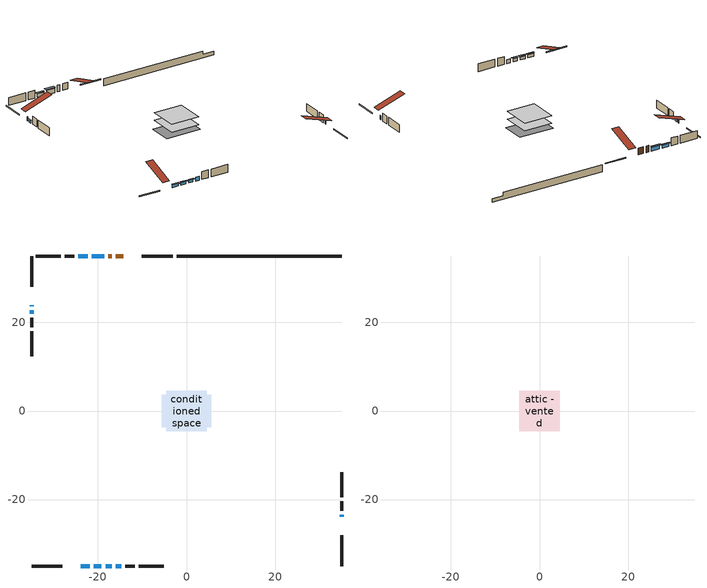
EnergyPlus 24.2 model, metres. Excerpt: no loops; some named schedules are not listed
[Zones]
conditioned space
 floor adiabatic (AdiabaticFloorConstruction): -4.56,-4.56 -4.56,4.56 4.56,4.56 4.56,-4.56 z0.61
 floor foundation (Slab1 construction): -5.58,-3.72 -5.58,3.72 5.58,3.72 5.58,-3.72 z-1.52
 wall outside (RimJoist1 construction): -3.1,35.02 -10.07,35.02 / -35.02,-35.02 -28.05,-35.02 / -35.02,35.02 -35.02,28.05 / 35.02,-35.02 35.02,-28.05 z0.61:0.91
 wall outside (AdiabaticWallConstruction 1): -14.27,35.02 -15.96,35.02 / -16.89,35.02 -17.7,35.02 z0.61:2.64
 wall outside (AdiabaticWallConstruction): -18.62,35.02 -21.37,35.02 z0.61:1.98; -35.02,23.85 -35.02,23.67 / 35.02,-23.85 35.02,-23.45 / -15.98,-35.02 -14.78,-35.02 z0.61:1.83; -22.3,35.02 -24.43,35.02 z0.61:1.68; -23.85,-35.02 -21.87,-35.02 / -20.94,-35.02 -19.21,-35.02 / -18.28,-35.02 -16.91,-35.02 z0.61:1.53; -35.02,22.74 -35.02,21.98 z0.61:1.37
 wall outside (Wall1 construction): -25.36,35.02 -27.5,35.02 / -13.85,-35.02 -11.72,-35.02 / -35.02,21.05 -35.02,18.91 / 35.02,-22.52 35.02,-20.38 z0.61:3.05
 wall outside (Wall2 construction): -28.42,35.02 -34.09,35.02 / -10.79,-35.02 -5.12,-35.02 / -35.02,17.99 -35.02,12.32 / 35.02,-19.46 35.02,-13.79 z0.61:3.05
 wall foundation (FoundationWall1 construction): -2.17,35.02,-1.52 -2.17,35.02,0.61 31.3,35.02,0.61 31.3,35.02,-0.42 35.02,35.02,-0.42 35.02,35.02,-1.52
 window (WindowConstruction): -18.63,35.02 -21.37,35.02 z0.61:1.98
 window (WindowConstruction 8): -35.02,23.85 -35.02,23.67 z0.61:1.83
 window (WindowConstruction 1): -22.3,35.02 -24.43,35.02 z0.61:1.68
 window (WindowConstruction 2): -23.85,-35.02 -21.87,-35.02 z0.61:1.52
 window (WindowConstruction 3): -20.94,-35.02 -19.21,-35.02 z0.61:1.52
 window (WindowConstruction 4): -18.28,-35.02 -16.91,-35.02 z0.61:1.52
 window (WindowConstruction 5): -35.02,22.74 -35.02,21.98 z0.61:1.37
 window (WindowConstruction 6): 35.02,-23.85 35.02,-23.45 z0.61:1.83
 window (WindowConstruction 7): -15.98,-35.02 -14.78,-35.02 z0.61:1.83
 door (Door): -14.27,35.02 -15.96,35.02 z0.61:2.64
 door (Door 1): -16.89,35.02 -17.7,35.02 z0.61:2.64
 ceiling adiabatic (AdiabaticFloorConstruction): 4.56,-4.56 4.56,4.56 -4.56,4.56 -4.56,-4.56 z0.61
attic - vented
 floor to conditioned space (Floor1 construction Reversed): -4.55,-4.55 -4.55,4.55 4.55,4.55 4.55,-4.55 z3.05
 roof outside (Roof1 construction): -13.34,35.02,3.05 -13.34,26.15,6.01 -11,26.15,6.01 -11,35.02,3.05; -24.78,-35.02,3.05 -24.78,-26.15,6.01 -27.12,-26.15,6.01 -27.12,-35.02,3.05; -35.02,24.78,3.05 -26.15,24.78,6.01 -26.15,27.12,6.01 -35.02,27.12,3.05; 35.02,-24.78,3.05 26.15,-24.78,6.01 26.15,-27.12,6.01 35.02,-27.12,3.05
shading: -21.57,35.02 -18.42,35.02 -18.42,35.93 -21.57,35.93 z2.18; -24.63,35.02 -22.1,35.02 -22.1,35.63 -24.63,35.63 z1.88; -21.67,-35.02 -24.05,-35.02 -24.05,-35.63 -21.67,-35.63 z1.73; -19.01,-35.02 -21.14,-35.02 -21.14,-35.63 -19.01,-35.63 z1.73; -16.71,-35.02 -18.48,-35.02 -18.48,-35.63 -16.71,-35.63 z1.73; -35.02,21.78 -35.02,22.94 -35.63,22.94 -35.63,21.78 z1.57
[Building]
Building 1: Terrain=Suburbs
[Site:Location]
Toronto City Centre_ON: Latitude {deg}=43.63; Longitude {deg}=-79.39; Time Zone {hr}=-5; Elevation {m}=77; Keep Site Location Information=Yes
[Site:GroundTemperature:Shallow]
5.01852, 3.26908, 3.12898, 3.95918, 7.29196, 10.6092, 13.4851, 15.3069, 15.4617, 13.9799, 11.1774, 7.9619
[Site:WaterMainsTemperature]
Calculation Method=Schedule; Temperature Schedule=mains temperature schedule
[Material] Roughness=Rough; Thermal Absorptance=0.9
Name | Thickness {m} | Conductivity {W/m-K} | Density {kg/m3} | Specific Heat {J/kg-K} | Solar Absorptance | Visible Absorptance
asphalt or fiberglass shingles | 0.00635 | 0.162714 | 1121.4 | 1465.45 | 0.4 | 0.4
ceiling loosefill ins | 0.0846667 | 0.0480833 | 16.02 | 1046.75 | 0.7 | 0.7
ceiling stud and cavity | 0.1397 | 0.0983112 | 65.682 | 1177.47 | 0.7 | 0.7
concrete 4.0 in. | 0.1016 | 1.803125 | 2242.8 | 837.4 | 0.7 | 0.7
concrete 8.0 in. | 0.2032 | 1.803125 | 2242.8 | 837.4 | 0.7 | 0.7
door material | 0.04445 | 0.188738 | 512.64 | 1214.23 | 0.7 | 0.7
door material 1 | 0.04445 | 0.20624 | 512.64 | 1214.23 | 0.7 | 0.7
exterior vertical ins | 0.0267017 | 0.029427 | 32.04 | 1214.23 | 0.7 | 0.7
floor covering | 0.0127 | 0.0433444 | 54.468 | 1339.84 | 0.6 | 0.6
floor rigid ins; wall rigid ins | 0.512978 | 0.029427 | 32.04 | 1214.23 | 0.7 | 0.7
floor stud and cavity | 0.1397 | 1.75129 | 37.0049 | 1207.88 | 0.7 | 0.7
furniture material conditioned space 1 | 0.1524 | 0.115458 | 640.8 | 1214.23 | 0.6 | 0.6
gypsum board | 0.0127 | 0.160291 | 801 | 837.4 | 0.6 | 0.6
gypsum board 1 | 0.0127 | 0.160291 | 801 | 837.4 | 0.7 | 0.7
osb sheathing 0.5 in. | 0.0127 | 0.115458 | 512.64 | 1214.23 | 0.7 | 0.7
osb sheathing 0.75 in. | 0.01905 | 0.115458 | 512.64 | 1214.23 | 0.7 | 0.7
osb sheathing 2.0 in. | 0.0508 | 0.115458 | 512.64 | 1214.23 | 0.7 | 0.7
rim joist stud and cavity | 0.0508 | 0.0448274 | 125.044 | 1163.47 | 0.6 | 0.6
wall stud and cavity | 0.1397 | 0.104119 | 139.0536 | 1170.24 | 0.7 | 0.7
wall stud and cavity 1 | 0.1397 | 0.0985572 | 139.0536 | 1170.24 | 0.7 | 0.7
wall stud and cavity 2 | 0.0889 | 0.380278 | 52.3479 | 1209.89 | 0.7 | 0.7
wall stud and cavity 3 | 0.0889 | 0.391764 | 83.0341 | 1211.67 | 0.7 | 0.7
wood siding | 0.0254 | 0.102417 | 544.68 | 1172.36 | 0.4 | 0.4
wood siding 1; wood siding 2; wood siding 3 | 0.0254 | 0.102417 | 544.68 | 1172.36 | 0.7 | 0.7
[WindowMaterial:SimpleGlazingSystem]
Name | U-Factor {W/m2-K} | Solar Heat Gain Coefficient
WindowMaterial | 2.887263 | 0.7
WindowMaterial 1 | 2.93325 | 0.65
WindowMaterial 2 | 2.91963 | 0.67
WindowMaterial 3 | 2.9236 | 0.66
WindowMaterial 4 | 2.93155 | 0.66
WindowMaterial 5 | 2.97187 | 0.61
WindowMaterial 6 | 4.40726 | 0.64
WindowMaterial 7 | 5.76658 | 0.54
[Construction]
AdiabaticFloorConstruction: floor stud and cavity, floor rigid ins, osb sheathing 0.75 in., floor covering
AdiabaticWallConstruction: wood siding 2, wall rigid ins, wall stud and cavity 2, gypsum board
AdiabaticWallConstruction 1: wood siding 3, wall rigid ins, wall stud and cavity 2, gypsum board
Door: door material
Door 1: door material 1
Floor1 construction Reversed: gypsum board, ceiling stud and cavity, ceiling loosefill ins
FoundationWall1 construction: concrete 8.0 in., gypsum board 1
furniture construction conditioned space 1: furniture material conditioned space 1
PartitionWallConstruction: gypsum board, wall stud and cavity 3, gypsum board
RimJoist1 construction: wood siding 1, osb sheathing 2.0 in., rim joist stud and cavity
Roof1 construction: asphalt or fiberglass shingles
Slab1 construction: concrete 4.0 in.
Wall1 construction: wood siding, osb sheathing 0.5 in., wall stud and cavity, gypsum board
Wall2 construction: wood siding, osb sheathing 0.5 in., wall stud and cavity 1, gypsum board
WindowConstruction: WindowMaterial
WindowConstruction 1: WindowMaterial 1
WindowConstruction 2: WindowMaterial 2
WindowConstruction 3: WindowMaterial 3
WindowConstruction 4: WindowMaterial 4
WindowConstruction 5: WindowMaterial 5
WindowConstruction 6; WindowConstruction 7: WindowMaterial 6
WindowConstruction 8: WindowMaterial 7
[Zone] Multiplier=1; Part of Total Floor Area=Yes
Name | Volume {m3}
attic - vented | 39.8246
conditioned space | 398.4
[Space]
Name | Zone | Volume {m3}
attic - vented 1 | attic - vented | 39.8246
conditioned space 1 | conditioned space | 398.4
[ZoneInfiltration:EffectiveLeakageArea]
infil attic - vented 1: Zone or Space=attic - vented 1; Schedule=Always On Discrete; Effective Air Leakage Area {cm2}=3493.05; Stack Coefficient=0.000205635; Wind Coefficient=9.68877e-06
[ZoneMixing]
whole house fan mix: Zone or Space=attic - vented; Schedule=Always On Continuous; Design Flow Rate Calculation Method=Flow/Zone; Design Flow Rate {m3/s}=0; Source Zone or Space=conditioned space
[SurfaceProperty:ExposedFoundationPerimeter]
Slab1: Exposed Perimeter Calculation Method=TotalExposedPerimeter; Total Exposed Perimeter {m}=37.187
[InternalMass] Zone or ZoneList=conditioned space; Space or SpaceList=conditioned space 1
Name | Construction | Surface Area {m2}
furniture mass conditioned space 1 | furniture construction conditioned space 1 | 66.3997
partition wall mass | PartitionWallConstruction | 165.999
[Lights]
interior lighting: Zone or ZoneList or Space or SpaceList=conditioned space 1; Schedule=interior lighting schedule; Design Level Calculation Method=LightingLevel; Lighting Level {W}=343.2; Return Air Fraction=0; Fraction Radiant=0.6; Fraction Visible=0.2; Fraction Replaceable=1
[People]
occupants: Zone or ZoneList or Space or SpaceList=conditioned space 1; Number of People Schedule=occupants schedule; Number of People Calculation Method=People; Number of People=3; Fraction Radiant=0.314171; Sensible Heat Fraction=0.56303; Activity Level Schedule=occupants activity schedule; Carbon Dioxide Generation Rate {m3/s-W}=0; Enable ASHRAE 55 Comfort Warnings=No; Mean Radiant Temperature Calculation Type=EnclosureAveraged
[ElectricEquipment] Zone or ZoneList or Space or SpaceList=conditioned space 1; Design Level Calculation Method=EquipmentLevel
Name | Schedule | Design Level {W} | Fraction Latent | Fraction Radiant | Fraction Lost
clothes dryer | clothes dryer schedule | 140.772 | 0.015 | 0.081 | 0.85
clothes washer | clothes washer schedule | 32.1985 | 0.03 | 0.162 | 0.7
cooking range | cooking range schedule | 215.147 | 0.08 | 0.432 | 0.2
dishwasher | dishwasher schedule | 66.8632 | 0.3 | 0.18 | 0.4
fridge | fridge schedule | 72.9452 | 0 | 0.6 | 0
mech vent house fan | mech vent house fan schedule | 0 | 0 | 0 | 1
mech vent house fan cfis | mech vent house fan cfis schedule | 0 | 0 | 0 | 0
misc plug loads | misc plug loads schedule | 494.7 | 0.045 | 0.513 | 0.1
whole house fan | Always On Discrete | 0 | 0 | 0 | 1
[OtherEquipment] Zone or ZoneList or Space or SpaceList=conditioned space 1; Design Level Calculation Method=EquipmentLevel
Name | Fuel Type | Schedule | Design Level {W} | Fraction Latent | Fraction Radiant | Fraction Lost
clothes dryer 1 | Electricity | clothes dryer schedule | 0 | 0.015 | 0.081 | 0.85
cooking range 1 | Electricity | cooking range schedule | 0 | 0.08 | 0.432 | 0.2
general water use latent | None | general water use schedule | 62.594 | 1 | 0 | 0
general water use sensible | None | general water use schedule | -61.6891 | 0 | 0.6 | 0
mech vent house fan latent load | None | Always On Discrete | 0 | 1 | 0 | 0
mech vent house fan sensible load | None | Always On Discrete | 0 | 0 | 0 | 0
water heater energy adjustment1 | NaturalGas | Always On Discrete | 0.01 | 0 | 0 | 1
[ZoneInfiltration:DesignFlowRate] Zone or ZoneList or Space or SpaceList=conditioned space 1; Schedule=Always On Discrete; Design Flow Rate Calculation Method=Flow/Zone; Design Flow Rate {m3/s}=0
infil flow; natural vent flow; whole house fan flow
[AvailabilityManager:Scheduled]
central ac and furnace airloop Availability Manager: Schedule=Always On Discrete
[Foundation:Kiva]
Foundation Kiva 1: Initial Indoor Air Temperature {C}=18; Wall Height Above Grade {m}=0.609996; Wall Depth Below Slab {m}=0.2032; Custom Block Material Name 1=exterior vertical ins; Custom Block Depth 1 {m}=2.13; Custom Block X Position 1 {m}=0.2159; Custom Block Z Position 1 {m}=0
[Foundation:Kiva:Settings]
Soil Conductivity {W/m-K}=0.849921; Soil Density {kg/m3}=1842.3; Soil Specific Heat {J/kg-K}=418.7; Ground Solar Absorptivity=0.9; Ground Thermal Absorptivity=0.9; Ground Surface Roughness {m}=0.03; Far-Field Width {m}=40; Deep-Ground Boundary Condition=ZeroFlux; Deep-Ground Depth {m}=40; Minimum Cell Dimension {m}=0.2; Maximum Cell Growth Coefficient=3; Simulation Timestep=Timestep
[Exterior:Lights]
exterior lighting: Schedule=exterior lighting schedule; Design Level {W}=75.6
[EnergyManagementSystem:GlobalVariable]
central_ac_and_furnace_airloop_Fan_RTF
infil_program_Qfan
infil_program_Qinf
natural_vent_program_Qnv
natural_vent_program_Qwhf
[EnergyManagementSystem:Sensor]
Name | Output:Variable or Output:Meter Index Key | Output:Variable or Output:Meter
airflow_gain | infil flow | Infiltration Sensible Heat Gain Energy
airflow_gain_1 | natural vent flow | Infiltration Sensible Heat Gain Energy
airflow_gain_2 | whole house fan flow | Infiltration Sensible Heat Gain Energy
airflow_loss | infil flow | Infiltration Sensible Heat Loss Energy
airflow_loss_1 | natural vent flow | Infiltration Sensible Heat Loss Energy
airflow_loss_2 | whole house fan flow | Infiltration Sensible Heat Loss Energy
clg_load_cond |  | Cooling:EnergyTransfer:Zone:CONDITIONED SPACE
clg_sp_s; clg_sp_s_1 | cooling setpoint | Schedule Value
clothes_dryer_exhaust_0_sch_s | clothes dryer exhaust 0 schedule | Schedule Value
cool_season | cooling season schedule | Schedule Value
htg_load_cond |  | Heating:EnergyTransfer:Zone:CONDITIONED SPACE
htg_sp_s; htg_sp_s_1 | heating setpoint | Schedule Value
ig_ee_conv | clothes dryer | Electric Equipment Convective Heating Energy
ig_ee_conv_2 | cooking range | Electric Equipment Convective Heating Energy
ig_ee_conv_4 | fridge | Electric Equipment Convective Heating Energy
ig_ee_conv_5 | misc plug loads | Electric Equipment Convective Heating Energy
ig_ee_conv_6 | whole house fan | Electric Equipment Convective Heating Energy
ig_ee_rad | clothes dryer | Electric Equipment Radiant Heating Energy
ig_ee_rad_2 | cooking range | Electric Equipment Radiant Heating Energy
ig_ee_rad_4 | fridge | Electric Equipment Radiant Heating Energy
ig_ee_rad_5 | misc plug loads | Electric Equipment Radiant Heating Energy
ig_ee_rad_6 | whole house fan | Electric Equipment Radiant Heating Energy
ig_lgt_conv | interior lighting | Lights Convective Heating Energy
ig_lgt_rad | interior lighting | Lights Radiant Heating Energy
ig_lgt_vis | interior lighting | Lights Visible Radiation Heating Energy
ig_oe_conv | clothes dryer 1 | Other Equipment Convective Heating Energy
ig_oe_conv_1 | cooking range 1 | Other Equipment Convective Heating Energy
ig_oe_conv_2 | general water use latent | Other Equipment Convective Heating Energy
ig_oe_conv_3 | general water use sensible | Other Equipment Convective Heating Energy
ig_oe_conv_4 | water heater energy adjustment1 | Other Equipment Convective Heating Energy
ig_oe_rad | clothes dryer 1 | Other Equipment Radiant Heating Energy
ig_oe_rad_1 | cooking range 1 | Other Equipment Radiant Heating Energy
ig_oe_rad_2 | general water use latent | Other Equipment Radiant Heating Energy
ig_oe_rad_3 | general water use sensible | Other Equipment Radiant Heating Energy
ig_oe_rad_4 | water heater energy adjustment1 | Other Equipment Radiant Heating Energy
ig_ppl_conv | occupants | People Convective Heating Energy
ig_ppl_rad | occupants | People Radiant Heating Energy
im_conv | furniture mass conditioned space 1 | Surface Inside Face Convection Heat Gain Energy
im_conv_1 | partition wall mass | Surface Inside Face Convection Heat Gain Energy
im_ig | furniture mass conditioned space 1 | Surface Inside Face Internal Gains Radiation Heat Gain Energy
im_ig_1 | partition wall mass | Surface Inside Face Internal Gains Radiation Heat Gain Energy
im_lgt | furniture mass conditioned space 1 | Surface Inside Face Lights Radiation Heat Gain Energy
im_lgt_1 | partition wall mass | Surface Inside Face Lights Radiation Heat Gain Energy
im_sol | furniture mass conditioned space 1 | Surface Inside Face Solar Radiation Heat Gain Energy
im_sol_1 | partition wall mass | Surface Inside Face Solar Radiation Heat Gain Energy
im_surf | furniture mass conditioned space 1 | Surface Inside Face Net Surface Thermal Radiation Heat Gain Energy
im_surf_1 | partition wall mass | Surface Inside Face Net Surface Thermal Radiation Heat Gain Energy
mv_conv | mech vent house fan | Electric Equipment Convective Heating Energy
mv_conv_1 | mech vent house fan cfis | Electric Equipment Convective Heating Energy
mv_conv_2 | mech vent house fan latent load | Other Equipment Convective Heating Energy
mv_conv_3 | mech vent house fan sensible load | Other Equipment Convective Heating Energy
mv_rad | mech vent house fan | Electric Equipment Radiant Heating Energy
mv_rad_1 | mech vent house fan cfis | Electric Equipment Radiant Heating Energy
mv_rad_2 | mech vent house fan latent load | Other Equipment Radiant Heating Energy
mv_rad_3 | mech vent house fan sensible load | Other Equipment Radiant Heating Energy
natural_vent_s | natural vent schedule | Schedule Value
out_pb_s |  | Site Outdoor Air Barometric Pressure
out_wt_s |  | Site Outdoor Air Humidity Ratio
site_vw_s |  | Site Wind Speed
ss_back_out | Window1 | Surface Window Shortwave from Zone Back Out Window Heat Transfer Rate
ss_back_out_1 | Window12 | Surface Window Shortwave from Zone Back Out Window Heat Transfer Rate
ss_back_out_2 | Window2 | Surface Window Shortwave from Zone Back Out Window Heat Transfer Rate
ss_back_out_3 | Window4 | Surface Window Shortwave from Zone Back Out Window Heat Transfer Rate
ss_back_out_4 | Window5 | Surface Window Shortwave from Zone Back Out Window Heat Transfer Rate
ss_back_out_5 | Window6 | Surface Window Shortwave from Zone Back Out Window Heat Transfer Rate
ss_back_out_6 | Window7 | Surface Window Shortwave from Zone Back Out Window Heat Transfer Rate
ss_back_out_7 | Window8 | Surface Window Shortwave from Zone Back Out Window Heat Transfer Rate
ss_back_out_8 | Window9 | Surface Window Shortwave from Zone Back Out Window Heat Transfer Rate
ss_conv | Door1 | Surface Inside Face Convection Heat Gain Energy
ss_conv_1 | Door3 | Surface Inside Face Convection Heat Gain Energy
ss_conv_10 | Window9 | Surface Inside Face Convection Heat Gain Energy
ss_conv_2 | Window1 | Surface Inside Face Convection Heat Gain Energy
ss_conv_3 | Window12 | Surface Inside Face Convection Heat Gain Energy
ss_conv_4 | Window2 | Surface Inside Face Convection Heat Gain Energy
ss_conv_5 | Window4 | Surface Inside Face Convection Heat Gain Energy
ss_conv_6 | Window5 | Surface Inside Face Convection Heat Gain Energy
ss_conv_7 | Window6 | Surface Inside Face Convection Heat Gain Energy
ss_conv_8 | Window7 | Surface Inside Face Convection Heat Gain Energy
ss_conv_9 | Window8 | Surface Inside Face Convection Heat Gain Energy
ss_ig | Door1 | Surface Inside Face Internal Gains Radiation Heat Gain Energy
ss_ig_1 | Door3 | Surface Inside Face Internal Gains Radiation Heat Gain Energy
ss_ig_10 | Window9 | Surface Inside Face Internal Gains Radiation Heat Gain Energy
ss_ig_2 | Window1 | Surface Inside Face Internal Gains Radiation Heat Gain Energy
ss_ig_3 | Window12 | Surface Inside Face Internal Gains Radiation Heat Gain Energy
ss_ig_4 | Window2 | Surface Inside Face Internal Gains Radiation Heat Gain Energy
ss_ig_5 | Window4 | Surface Inside Face Internal Gains Radiation Heat Gain Energy
ss_ig_6 | Window5 | Surface Inside Face Internal Gains Radiation Heat Gain Energy
ss_ig_7 | Window6 | Surface Inside Face Internal Gains Radiation Heat Gain Energy
ss_ig_8 | Window7 | Surface Inside Face Internal Gains Radiation Heat Gain Energy
ss_ig_9 | Window8 | Surface Inside Face Internal Gains Radiation Heat Gain Energy
ss_lgt | Door1 | Surface Inside Face Lights Radiation Heat Gain Energy
ss_lgt_1 | Door3 | Surface Inside Face Lights Radiation Heat Gain Energy
ss_sol | Door1 | Surface Inside Face Solar Radiation Heat Gain Energy
ss_sol_1 | Door3 | Surface Inside Face Solar Radiation Heat Gain Energy
ss_surf | Door1 | Surface Inside Face Net Surface Thermal Radiation Heat Gain Energy
ss_surf_1 | Door3 | Surface Inside Face Net Surface Thermal Radiation Heat Gain Energy
ss_surf_10 | Window9 | Surface Inside Face Net Surface Thermal Radiation Heat Gain Energy
ss_surf_2 | Window1 | Surface Inside Face Net Surface Thermal Radiation Heat Gain Energy
ss_surf_3 | Window12 | Surface Inside Face Net Surface Thermal Radiation Heat Gain Energy
ss_surf_4 | Window2 | Surface Inside Face Net Surface Thermal Radiation Heat Gain Energy
ss_surf_5 | Window4 | Surface Inside Face Net Surface Thermal Radiation Heat Gain Energy
ss_surf_6 | Window5 | Surface Inside Face Net Surface Thermal Radiation Heat Gain Energy
ss_surf_7 | Window6 | Surface Inside Face Net Surface Thermal Radiation Heat Gain Energy
ss_surf_8 | Window7 | Surface Inside Face Net Surface Thermal Radiation Heat Gain Energy
ss_surf_9 | Window8 | Surface Inside Face Net Surface Thermal Radiation Heat Gain Energy
ss_trans_in | Window1 | Surface Window Transmitted Solar Radiation Rate
ss_trans_in_1 | Window12 | Surface Window Transmitted Solar Radiation Rate
ss_trans_in_2 | Window2 | Surface Window Transmitted Solar Radiation Rate
ss_trans_in_3 | Window4 | Surface Window Transmitted Solar Radiation Rate
ss_trans_in_4 | Window5 | Surface Window Transmitted Solar Radiation Rate
ss_trans_in_5 | Window6 | Surface Window Transmitted Solar Radiation Rate
ss_trans_in_6 | Window7 | Surface Window Transmitted Solar Radiation Rate
ss_trans_in_7 | Window8 | Surface Window Transmitted Solar Radiation Rate
ss_trans_in_8 | Window9 | Surface Window Transmitted Solar Radiation Rate
ss_trans_out | Window1 | Surface Inside Face Initial Transmitted Diffuse Transmitted Out Window Solar Radiation Rate
ss_trans_out_1 | Window12 | Surface Inside Face Initial Transmitted Diffuse Transmitted Out Window Solar Radiation Rate
ss_trans_out_2 | Window2 | Surface Inside Face Initial Transmitted Diffuse Transmitted Out Window Solar Radiation Rate
ss_trans_out_3 | Window4 | Surface Inside Face Initial Transmitted Diffuse Transmitted Out Window Solar Radiation Rate
ss_trans_out_4 | Window5 | Surface Inside Face Initial Transmitted Diffuse Transmitted Out Window Solar Radiation Rate
ss_trans_out_5 | Window6 | Surface Inside Face Initial Transmitted Diffuse Transmitted Out Window Solar Radiation Rate
ss_trans_out_6 | Window7 | Surface Inside Face Initial Transmitted Diffuse Transmitted Out Window Solar Radiation Rate
ss_trans_out_7 | Window8 | Surface Inside Face Initial Transmitted Diffuse Transmitted Out Window Solar Radiation Rate
ss_trans_out_8 | Window9 | Surface Inside Face Initial Transmitted Diffuse Transmitted Out Window Solar Radiation Rate
s_conv | Floor1 | Surface Inside Face Convection Heat Gain Energy
s_conv_1 | FoundationWall1 | Surface Inside Face Convection Heat Gain Energy
s_conv_10 | Wall1:180 | Surface Inside Face Convection Heat Gain Energy
s_conv_11 | Wall1:270 | Surface Inside Face Convection Heat Gain Energy
s_conv_12 | Wall1:90 | Surface Inside Face Convection Heat Gain Energy
s_conv_13 | Wall2:0 | Surface Inside Face Convection Heat Gain Energy
s_conv_14 | Wall2:180 | Surface Inside Face Convection Heat Gain Energy
s_conv_15 | Wall2:270 | Surface Inside Face Convection Heat Gain Energy
s_conv_16 | Wall2:90 | Surface Inside Face Convection Heat Gain Energy
s_conv_2 | inferred conditioned ceiling | Surface Inside Face Convection Heat Gain Energy
s_conv_3 | inferred conditioned floor | Surface Inside Face Convection Heat Gain Energy
s_conv_4 | RimJoist1:0 | Surface Inside Face Convection Heat Gain Energy
s_conv_5 | RimJoist1:180 | Surface Inside Face Convection Heat Gain Energy
s_conv_6 | RimJoist1:270 | Surface Inside Face Convection Heat Gain Energy
s_conv_7 | RimJoist1:90 | Surface Inside Face Convection Heat Gain Energy
s_conv_8 | Slab1 | Surface Inside Face Convection Heat Gain Energy
s_conv_9 | Wall1:0 | Surface Inside Face Convection Heat Gain Energy
s_ig | Floor1 | Surface Inside Face Internal Gains Radiation Heat Gain Energy
s_ig_1 | FoundationWall1 | Surface Inside Face Internal Gains Radiation Heat Gain Energy
s_ig_10 | Wall1:180 | Surface Inside Face Internal Gains Radiation Heat Gain Energy
s_ig_11 | Wall1:270 | Surface Inside Face Internal Gains Radiation Heat Gain Energy
s_ig_12 | Wall1:90 | Surface Inside Face Internal Gains Radiation Heat Gain Energy
s_ig_13 | Wall2:0 | Surface Inside Face Internal Gains Radiation Heat Gain Energy
s_ig_14 | Wall2:180 | Surface Inside Face Internal Gains Radiation Heat Gain Energy
s_ig_15 | Wall2:270 | Surface Inside Face Internal Gains Radiation Heat Gain Energy
s_ig_16 | Wall2:90 | Surface Inside Face Internal Gains Radiation Heat Gain Energy
s_ig_2 | inferred conditioned ceiling | Surface Inside Face Internal Gains Radiation Heat Gain Energy
s_ig_3 | inferred conditioned floor | Surface Inside Face Internal Gains Radiation Heat Gain Energy
s_ig_4 | RimJoist1:0 | Surface Inside Face Internal Gains Radiation Heat Gain Energy
s_ig_5 | RimJoist1:180 | Surface Inside Face Internal Gains Radiation Heat Gain Energy
s_ig_6 | RimJoist1:270 | Surface Inside Face Internal Gains Radiation Heat Gain Energy
s_ig_7 | RimJoist1:90 | Surface Inside Face Internal Gains Radiation Heat Gain Energy
s_ig_8 | Slab1 | Surface Inside Face Internal Gains Radiation Heat Gain Energy
s_ig_9 | Wall1:0 | Surface Inside Face Internal Gains Radiation Heat Gain Energy
s_lgt | Floor1 | Surface Inside Face Lights Radiation Heat Gain Energy
s_lgt_1 | FoundationWall1 | Surface Inside Face Lights Radiation Heat Gain Energy
s_lgt_10 | Wall1:180 | Surface Inside Face Lights Radiation Heat Gain Energy
s_lgt_11 | Wall1:270 | Surface Inside Face Lights Radiation Heat Gain Energy
s_lgt_12 | Wall1:90 | Surface Inside Face Lights Radiation Heat Gain Energy
s_lgt_13 | Wall2:0 | Surface Inside Face Lights Radiation Heat Gain Energy
s_lgt_14 | Wall2:180 | Surface Inside Face Lights Radiation Heat Gain Energy
s_lgt_15 | Wall2:270 | Surface Inside Face Lights Radiation Heat Gain Energy
s_lgt_16 | Wall2:90 | Surface Inside Face Lights Radiation Heat Gain Energy
s_lgt_2 | inferred conditioned ceiling | Surface Inside Face Lights Radiation Heat Gain Energy
s_lgt_3 | inferred conditioned floor | Surface Inside Face Lights Radiation Heat Gain Energy
s_lgt_4 | RimJoist1:0 | Surface Inside Face Lights Radiation Heat Gain Energy
s_lgt_5 | RimJoist1:180 | Surface Inside Face Lights Radiation Heat Gain Energy
s_lgt_6 | RimJoist1:270 | Surface Inside Face Lights Radiation Heat Gain Energy
